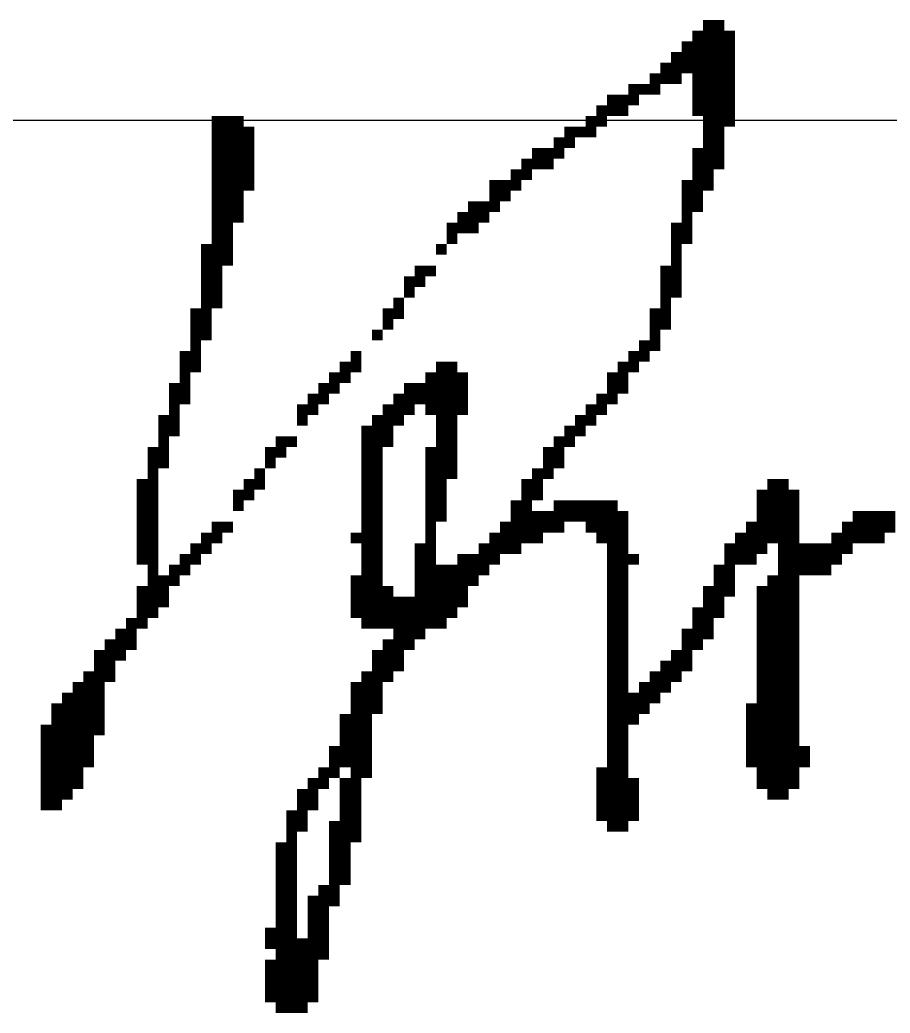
# Model space of a CAD drawing. Header units: millimetres. Extents: x 3247 to 3667, y 1230 to 1527.
# Drawn here: x 3608.59 to 3617.56, y 1259.94 to 1270.17 of the extents above; entities that cross this region are included whole.
import ezdxf

# ---------------------------------------------------------------- set-up
doc = ezdxf.new("R2010")
doc.units = ezdxf.units.MM
doc.layers.add('AM_BOR', color=7, linetype='Continuous', lineweight=50)
doc.layers.add('signature_layer', color=7, linetype='Continuous')
doc.styles.add('ACISOTS', font='isocp.shx', dxfattribs={"bigfont": 'gbcbig.shx'})

# ---------------------------------------------------------------- blocks, each defined once
blk = doc.blocks.new('ISO_TITLEA')
at = {"layer": 'AM_BOR', "color": 1, "lineweight": 25}
blk.add_line((-82.5, 29.013), (0, 29.013), dxfattribs=at)
at = {"layer": 'AM_BOR', "color": 2, "lineweight": 35, "style": 'ACISOTS'}
for tag, p, height in [('GEN-TITLE-SHEET{11.8}', (-79.666, 43.105), 3), ('GEN-TITLE-SCA{12.7}', (-38.055, 43.132), 3), ('GEN-TITLE-DWG{13.6}', (-161.687, 43.036), 3), ('GEN-TITLE-FSCM{8.6}', (-113.318, 43.036), 3), ('GEN-TITLE-SIZ{22.6}', (-152.297, 38.23), 3), ('GEN-TITLE-DACT{21}', (-78.215, 33.136), 3.5), ('GEN-TITLE-DAT{7.1}', (-152.297, 32.23), 3), ('GEN-TITLE-NAME{14.9}', (-129.044, 32.23), 3), ('GEN-TITLE-CHKD{7.1}', (-152.297, 26.143), 3), ('GEN-TITLE-CHKM{14.9}', (-129.044, 26.143), 3), ('GEN-TITLE-DES1{12.3}', (-78.24, 20.936), 6), ('GEN-TITLE-APPD{7.1}', (-152.297, 20.171), 3), ('GEN-TITLE-APPM{14.9}', (-129.044, 20.171), 3), ('GEN-TITLE-DES2{24.5}', (-78.215, 15.443), 3), ('GEN-TITLE-ISSD{7.1}', (-152.297, 14.084), 3), ('GEN-TITLE-ISSM{14.9}', (-129.044, 14.084), 3), ('GEN-TITLE-REV{22.6}', (-152.297, 8.084), 3), ('GEN-TITLE-CTRN{19.4}', (-152.297, 2.084), 3.5)]:
    blk.add_attdef(tag, p, '', height=height, dxfattribs=at)
at = {"layer": 'AM_BOR', "style": 'ACISOTS'}
blk.add_attdef('GEN-TITLE-NR{12.3}', (-78.077, 1.634), '', height=6, dxfattribs=at)
blk = doc.blocks.new('sigblkundefined_c4ab-b790-62d4-e6de-ff4b.png', base_point=(72.5, 92.5))
at = {"layer": 'signature_layer'}
for points in [[(74, 147), (75, 147), (74, 148), (75, 148)], [(75, 147), (76, 147), (75, 148), (76, 148)], [(73, 146), (74, 146), (73, 147), (74, 147)], [(74, 146), (75, 146), (74, 147), (75, 147)], [(75, 146), (76, 146), (75, 147), (76, 147)], [(76, 146), (77, 146), (76, 147), (77, 147)], [(72, 145), (73, 145), (72, 146), (73, 146)], [(73, 145), (74, 145), (73, 146), (74, 146)], [(74, 145), (75, 145), (74, 146), (75, 146)], [(75, 145), (76, 145), (75, 146), (76, 146)], [(76, 145), (77, 145), (76, 146), (77, 146)], [(71, 144), (72, 144), (71, 145), (72, 145)], [(72, 144), (73, 144), (72, 145), (73, 145)], [(73, 144), (74, 144), (73, 145), (74, 145)], [(74, 144), (75, 144), (74, 145), (75, 145)], [(75, 144), (76, 144), (75, 145), (76, 145)], [(76, 144), (77, 144), (76, 145), (77, 145)], [(70, 143), (71, 143), (70, 144), (71, 144)], [(71, 143), (72, 143), (71, 144), (72, 144)], [(72, 143), (73, 143), (72, 144), (73, 144)], [(73, 143), (74, 143), (73, 144), (74, 144)], [(74, 143), (75, 143), (74, 144), (75, 144)], [(75, 143), (76, 143), (75, 144), (76, 144)], [(76, 143), (77, 143), (76, 144), (77, 144)], [(69, 142), (70, 142), (69, 143), (70, 143)], [(70, 142), (71, 142), (70, 143), (71, 143)], [(71, 142), (72, 142), (71, 143), (72, 143)], [(73, 142), (74, 142), (73, 143), (74, 143)], [(74, 142), (75, 142), (74, 143), (75, 143)], [(75, 142), (76, 142), (75, 143), (76, 143)], [(76, 142), (77, 142), (76, 143), (77, 143)], [(67, 141), (68, 141), (67, 142), (68, 142)], [(68, 141), (69, 141), (68, 142), (69, 142)], [(69, 141), (70, 141), (69, 142), (70, 142)], [(73, 141), (74, 141), (73, 142), (74, 142)], [(74, 141), (75, 141), (74, 142), (75, 142)], [(75, 141), (76, 141), (75, 142), (76, 142)], [(76, 141), (77, 141), (76, 142), (77, 142)], [(65, 140), (66, 140), (65, 141), (66, 141)], [(66, 140), (67, 140), (66, 141), (67, 141)], [(67, 140), (68, 140), (67, 141), (68, 141)], [(73, 140), (74, 140), (73, 141), (74, 141)], [(74, 140), (75, 140), (74, 141), (75, 141)], [(75, 140), (76, 140), (75, 141), (76, 141)], [(76, 140), (77, 140), (76, 141), (77, 141)], [(64, 139), (65, 139), (64, 140), (65, 140)], [(65, 139), (66, 139), (65, 140), (66, 140)], [(66, 139), (67, 139), (66, 140), (67, 140)], [(73, 139), (74, 139), (73, 140), (74, 140)], [(74, 139), (75, 139), (74, 140), (75, 140)], [(75, 139), (76, 139), (75, 140), (76, 140)], [(76, 139), (77, 139), (76, 140), (77, 140)], [(28, 138), (29, 138), (28, 139), (29, 139)], [(29, 138), (30, 138), (29, 139), (30, 139)], [(30, 138), (31, 138), (30, 139), (31, 139)], [(63, 138), (64, 138), (63, 139), (64, 139)], [(64, 138), (65, 138), (64, 139), (65, 139)], [(74, 138), (75, 138), (74, 139), (75, 139)], [(75, 138), (76, 138), (75, 139), (76, 139)], [(76, 138), (77, 138), (76, 139), (77, 139)], [(28, 137), (29, 137), (28, 138), (29, 138)], [(29, 137), (30, 137), (29, 138), (30, 138)], [(30, 137), (31, 137), (30, 138), (31, 138)], [(31, 137), (32, 137), (31, 138), (32, 138)], [(61, 137), (62, 137), (61, 138), (62, 138)], [(62, 137), (63, 137), (62, 138), (63, 138)], [(63, 137), (64, 137), (63, 138), (64, 138)], [(74, 137), (75, 137), (74, 138), (75, 138)], [(75, 137), (76, 137), (75, 138), (76, 138)], [(28, 136), (29, 136), (28, 137), (29, 137)], [(29, 136), (30, 136), (29, 137), (30, 137)], [(30, 136), (31, 136), (30, 137), (31, 137)], [(31, 136), (32, 136), (31, 137), (32, 137)], [(60, 136), (61, 136), (60, 137), (61, 137)], [(61, 136), (62, 136), (61, 137), (62, 137)], [(74, 136), (75, 136), (74, 137), (75, 137)], [(75, 136), (76, 136), (75, 137), (76, 137)], [(28, 135), (29, 135), (28, 136), (29, 136)], [(29, 135), (30, 135), (29, 136), (30, 136)], [(30, 135), (31, 135), (30, 136), (31, 136)], [(31, 135), (32, 135), (31, 136), (32, 136)], [(58, 135), (59, 135), (58, 136), (59, 136)], [(59, 135), (60, 135), (59, 136), (60, 136)], [(60, 135), (61, 135), (60, 136), (61, 136)], [(73, 135), (74, 135), (73, 136), (74, 136)], [(74, 135), (75, 135), (74, 136), (75, 136)], [(75, 135), (76, 135), (75, 136), (76, 136)], [(28, 134), (29, 134), (28, 135), (29, 135)], [(29, 134), (30, 134), (29, 135), (30, 135)], [(30, 134), (31, 134), (30, 135), (31, 135)], [(31, 134), (32, 134), (31, 135), (32, 135)], [(57, 134), (58, 134), (57, 135), (58, 135)], [(58, 134), (59, 134), (58, 135), (59, 135)], [(59, 134), (60, 134), (59, 135), (60, 135)], [(73, 134), (74, 134), (73, 135), (74, 135)], [(74, 134), (75, 134), (74, 135), (75, 135)], [(75, 134), (76, 134), (75, 135), (76, 135)], [(28, 133), (29, 133), (28, 134), (29, 134)], [(29, 133), (30, 133), (29, 134), (30, 134)], [(30, 133), (31, 133), (30, 134), (31, 134)], [(31, 133), (32, 133), (31, 134), (32, 134)], [(56, 133), (57, 133), (56, 134), (57, 134)], [(57, 133), (58, 133), (57, 134), (58, 134)], [(73, 133), (74, 133), (73, 134), (74, 134)], [(74, 133), (75, 133), (74, 134), (75, 134)], [(28, 132), (29, 132), (28, 133), (29, 133)], [(29, 132), (30, 132), (29, 133), (30, 133)], [(30, 132), (31, 132), (30, 133), (31, 133)], [(31, 132), (32, 132), (31, 133), (32, 133)], [(54, 132), (55, 132), (54, 133), (55, 133)], [(55, 132), (56, 132), (55, 133), (56, 133)], [(56, 132), (57, 132), (56, 133), (57, 133)], [(72, 132), (73, 132), (72, 133), (73, 133)], [(73, 132), (74, 132), (73, 133), (74, 133)], [(74, 132), (75, 132), (74, 133), (75, 133)], [(28, 131), (29, 131), (28, 132), (29, 132)], [(29, 131), (30, 131), (29, 132), (30, 132)], [(30, 131), (31, 131), (30, 132), (31, 132)], [(54, 131), (55, 131), (54, 132), (55, 132)], [(55, 131), (56, 131), (55, 132), (56, 132)], [(72, 131), (73, 131), (72, 132), (73, 132)], [(73, 131), (74, 131), (73, 132), (74, 132)], [(28, 130), (29, 130), (28, 131), (29, 131)], [(29, 130), (30, 130), (29, 131), (30, 131)], [(30, 130), (31, 130), (30, 131), (31, 131)], [(52, 130), (53, 130), (52, 131), (53, 131)], [(53, 130), (54, 130), (53, 131), (54, 131)], [(54, 130), (55, 130), (54, 131), (55, 131)], [(72, 130), (73, 130), (72, 131), (73, 131)], [(73, 130), (74, 130), (73, 131), (74, 131)], [(28, 129), (29, 129), (28, 130), (29, 130)], [(29, 129), (30, 129), (29, 130), (30, 130)], [(30, 129), (31, 129), (30, 130), (31, 130)], [(51, 129), (52, 129), (51, 130), (52, 130)], [(52, 129), (53, 129), (52, 130), (53, 130)], [(53, 129), (54, 129), (53, 130), (54, 130)], [(72, 129), (73, 129), (72, 130), (73, 130)], [(28, 128), (29, 128), (28, 129), (29, 129)], [(29, 128), (30, 128), (29, 129), (30, 129)], [(50, 128), (51, 128), (50, 129), (51, 129)], [(51, 128), (52, 128), (51, 129), (52, 129)], [(52, 128), (53, 128), (52, 129), (53, 129)], [(71, 128), (72, 128), (71, 129), (72, 129)], [(72, 128), (73, 128), (72, 129), (73, 129)], [(28, 127), (29, 127), (28, 128), (29, 128)], [(29, 127), (30, 127), (29, 128), (30, 128)], [(50, 127), (51, 127), (50, 128), (51, 128)], [(71, 127), (72, 127), (71, 128), (72, 128)], [(72, 127), (73, 127), (72, 128), (73, 128)], [(27, 126), (28, 126), (27, 127), (28, 127)], [(28, 126), (29, 126), (28, 127), (29, 127)], [(29, 126), (30, 126), (29, 127), (30, 127)], [(49, 126), (50, 126), (49, 127), (50, 127)], [(71, 126), (72, 126), (71, 127), (72, 127)], [(27, 125), (28, 125), (27, 126), (28, 126)], [(28, 125), (29, 125), (28, 126), (29, 126)], [(29, 125), (30, 125), (29, 126), (30, 126)], [(71, 125), (72, 125), (71, 126), (72, 126)], [(27, 124), (28, 124), (27, 125), (28, 125)], [(28, 124), (29, 124), (28, 125), (29, 125)], [(47, 124), (48, 124), (47, 125), (48, 125)], [(48, 124), (49, 124), (48, 125), (49, 125)], [(70, 124), (71, 124), (70, 125), (71, 125)], [(71, 124), (72, 124), (71, 125), (72, 125)], [(27, 123), (28, 123), (27, 124), (28, 124)], [(28, 123), (29, 123), (28, 124), (29, 124)], [(46, 123), (47, 123), (46, 124), (47, 124)], [(47, 123), (48, 123), (47, 124), (48, 124)], [(70, 123), (71, 123), (70, 124), (71, 124)], [(71, 123), (72, 123), (71, 124), (72, 124)], [(27, 122), (28, 122), (27, 123), (28, 123)], [(28, 122), (29, 122), (28, 123), (29, 123)], [(46, 122), (47, 122), (46, 123), (47, 123)], [(70, 122), (71, 122), (70, 123), (71, 123)], [(71, 122), (72, 122), (71, 123), (72, 123)], [(27, 121), (28, 121), (27, 122), (28, 122)], [(28, 121), (29, 121), (28, 122), (29, 122)], [(45, 121), (46, 121), (45, 122), (46, 122)], [(70, 121), (71, 121), (70, 122), (71, 122)], [(26, 120), (27, 120), (26, 121), (27, 121)], [(27, 120), (28, 120), (27, 121), (28, 121)], [(44, 120), (45, 120), (44, 121), (45, 121)], [(45, 120), (46, 120), (45, 121), (46, 121)], [(69, 120), (70, 120), (69, 121), (70, 121)], [(70, 120), (71, 120), (70, 121), (71, 121)], [(26, 119), (27, 119), (26, 120), (27, 120)], [(27, 119), (28, 119), (27, 120), (28, 120)], [(44, 119), (45, 119), (44, 120), (45, 120)], [(69, 119), (70, 119), (69, 120), (70, 120)], [(70, 119), (71, 119), (70, 120), (71, 120)], [(26, 118), (27, 118), (26, 119), (27, 119)], [(27, 118), (28, 118), (27, 119), (28, 119)], [(43, 118), (44, 118), (43, 119), (44, 119)], [(69, 118), (70, 118), (69, 119), (70, 119)], [(26, 117), (27, 117), (26, 118), (27, 118)], [(68, 117), (69, 117), (68, 118), (69, 118)], [(69, 117), (70, 117), (69, 118), (70, 118)], [(25, 116), (26, 116), (25, 117), (26, 117)], [(26, 116), (27, 116), (26, 117), (27, 117)], [(41, 116), (42, 116), (41, 117), (42, 117)], [(67, 116), (68, 116), (67, 117), (68, 117)], [(68, 116), (69, 116), (68, 117), (69, 117)], [(25, 115), (26, 115), (25, 116), (26, 116)], [(26, 115), (27, 115), (26, 116), (27, 116)], [(40, 115), (41, 115), (40, 116), (41, 116)], [(41, 115), (42, 115), (41, 116), (42, 116)], [(49, 115), (50, 115), (49, 116), (50, 116)], [(50, 115), (51, 115), (50, 116), (51, 116)], [(66, 115), (67, 115), (66, 116), (67, 116)], [(67, 115), (68, 115), (67, 116), (68, 116)], [(25, 114), (26, 114), (25, 115), (26, 115)], [(39, 114), (40, 114), (39, 115), (40, 115)], [(40, 114), (41, 114), (40, 115), (41, 115)], [(48, 114), (49, 114), (48, 115), (49, 115)], [(49, 114), (50, 114), (49, 115), (50, 115)], [(50, 114), (51, 114), (50, 115), (51, 115)], [(51, 114), (52, 114), (51, 115), (52, 115)], [(65, 114), (66, 114), (65, 115), (66, 115)], [(66, 114), (67, 114), (66, 115), (67, 115)], [(24, 113), (25, 113), (24, 114), (25, 114)], [(25, 113), (26, 113), (25, 114), (26, 114)], [(38, 113), (39, 113), (38, 114), (39, 114)], [(39, 113), (40, 113), (39, 114), (40, 114)], [(46, 113), (47, 113), (46, 114), (47, 114)], [(47, 113), (48, 113), (47, 114), (48, 114)], [(48, 113), (49, 113), (48, 114), (49, 114)], [(49, 113), (50, 113), (49, 114), (50, 114)], [(50, 113), (51, 113), (50, 114), (51, 114)], [(51, 113), (52, 113), (51, 114), (52, 114)], [(65, 113), (66, 113), (65, 114), (66, 114)], [(66, 113), (67, 113), (66, 114), (67, 114)], [(24, 112), (25, 112), (24, 113), (25, 113)], [(25, 112), (26, 112), (25, 113), (26, 113)], [(37, 112), (38, 112), (37, 113), (38, 113)], [(38, 112), (39, 112), (38, 113), (39, 113)], [(45, 112), (46, 112), (45, 113), (46, 113)], [(46, 112), (47, 112), (46, 113), (47, 113)], [(47, 112), (48, 112), (47, 113), (48, 113)], [(48, 112), (49, 112), (48, 113), (49, 113)], [(49, 112), (50, 112), (49, 113), (50, 113)], [(50, 112), (51, 112), (50, 113), (51, 113)], [(51, 112), (52, 112), (51, 113), (52, 113)], [(64, 112), (65, 112), (64, 113), (65, 113)], [(65, 112), (66, 112), (65, 113), (66, 113)], [(24, 111), (25, 111), (24, 112), (25, 112)], [(36, 111), (37, 111), (36, 112), (37, 112)], [(37, 111), (38, 111), (37, 112), (38, 112)], [(44, 111), (45, 111), (44, 112), (45, 112)], [(45, 111), (46, 111), (45, 112), (46, 112)], [(46, 111), (47, 111), (46, 112), (47, 112)], [(48, 111), (49, 111), (48, 112), (49, 112)], [(49, 111), (50, 111), (49, 112), (50, 112)], [(50, 111), (51, 111), (50, 112), (51, 112)], [(51, 111), (52, 111), (51, 112), (52, 112)], [(63, 111), (64, 111), (63, 112), (64, 112)], [(64, 111), (65, 111), (64, 112), (65, 112)], [(23, 110), (24, 110), (23, 111), (24, 111)], [(24, 110), (25, 110), (24, 111), (25, 111)], [(36, 110), (37, 110), (36, 111), (37, 111)], [(43, 110), (44, 110), (43, 111), (44, 111)], [(44, 110), (45, 110), (44, 111), (45, 111)], [(45, 110), (46, 110), (45, 111), (46, 111)], [(49, 110), (50, 110), (49, 111), (50, 111)], [(50, 110), (51, 110), (50, 111), (51, 111)], [(62, 110), (63, 110), (62, 111), (63, 111)], [(63, 110), (64, 110), (63, 111), (64, 111)], [(23, 109), (24, 109), (23, 110), (24, 110)], [(24, 109), (25, 109), (24, 110), (25, 110)], [(42, 109), (43, 109), (42, 110), (43, 110)], [(43, 109), (44, 109), (43, 110), (44, 110)], [(44, 109), (45, 109), (44, 110), (45, 110)], [(49, 109), (50, 109), (49, 110), (50, 110)], [(50, 109), (51, 109), (50, 110), (51, 110)], [(61, 109), (62, 109), (61, 110), (62, 110)], [(62, 109), (63, 109), (62, 110), (63, 110)], [(23, 108), (24, 108), (23, 109), (24, 109)], [(34, 108), (35, 108), (34, 109), (35, 109)], [(35, 108), (36, 108), (35, 109), (36, 109)], [(42, 108), (43, 108), (42, 109), (43, 109)], [(43, 108), (44, 108), (43, 109), (44, 109)], [(44, 108), (45, 108), (44, 109), (45, 109)], [(49, 108), (50, 108), (49, 109), (50, 109)], [(50, 108), (51, 108), (50, 109), (51, 109)], [(60, 108), (61, 108), (60, 109), (61, 109)], [(61, 108), (62, 108), (61, 109), (62, 109)], [(22, 107), (23, 107), (22, 108), (23, 108)], [(23, 107), (24, 107), (23, 108), (24, 108)], [(33, 107), (34, 107), (33, 108), (34, 108)], [(34, 107), (35, 107), (34, 108), (35, 108)], [(42, 107), (43, 107), (42, 108), (43, 108)], [(43, 107), (44, 107), (43, 108), (44, 108)], [(48, 107), (49, 107), (48, 108), (49, 108)], [(49, 107), (50, 107), (49, 108), (50, 108)], [(50, 107), (51, 107), (50, 108), (51, 108)], [(59, 107), (60, 107), (59, 108), (60, 108)], [(60, 107), (61, 107), (60, 108), (61, 108)], [(22, 106), (23, 106), (22, 107), (23, 107)], [(23, 106), (24, 106), (23, 107), (24, 107)], [(33, 106), (34, 106), (33, 107), (34, 107)], [(42, 106), (43, 106), (42, 107), (43, 107)], [(43, 106), (44, 106), (43, 107), (44, 107)], [(48, 106), (49, 106), (48, 107), (49, 107)], [(49, 106), (50, 106), (49, 107), (50, 107)], [(50, 106), (51, 106), (50, 107), (51, 107)], [(59, 106), (60, 106), (59, 107), (60, 107)], [(60, 106), (61, 106), (60, 107), (61, 107)], [(22, 105), (23, 105), (22, 106), (23, 106)], [(32, 105), (33, 105), (32, 106), (33, 106)], [(42, 105), (43, 105), (42, 106), (43, 106)], [(43, 105), (44, 105), (43, 106), (44, 106)], [(48, 105), (49, 105), (48, 106), (49, 106)], [(49, 105), (50, 105), (49, 106), (50, 106)], [(50, 105), (51, 105), (50, 106), (51, 106)], [(58, 105), (59, 105), (58, 106), (59, 106)], [(59, 105), (60, 105), (59, 106), (60, 106)], [(21, 104), (22, 104), (21, 105), (22, 105)], [(22, 104), (23, 104), (22, 105), (23, 105)], [(31, 104), (32, 104), (31, 105), (32, 105)], [(32, 104), (33, 104), (32, 105), (33, 105)], [(42, 104), (43, 104), (42, 105), (43, 105)], [(43, 104), (44, 104), (43, 105), (44, 105)], [(48, 104), (49, 104), (48, 105), (49, 105)], [(49, 104), (50, 104), (49, 105), (50, 105)], [(57, 104), (58, 104), (57, 105), (58, 105)], [(58, 104), (59, 104), (58, 105), (59, 105)], [(80, 104), (81, 104), (80, 105), (81, 105)], [(81, 104), (82, 104), (81, 105), (82, 105)], [(21, 103), (22, 103), (21, 104), (22, 104)], [(22, 103), (23, 103), (22, 104), (23, 104)], [(30, 103), (31, 103), (30, 104), (31, 104)], [(31, 103), (32, 103), (31, 104), (32, 104)], [(42, 103), (43, 103), (42, 104), (43, 104)], [(43, 103), (44, 103), (43, 104), (44, 104)], [(48, 103), (49, 103), (48, 104), (49, 104)], [(49, 103), (50, 103), (49, 104), (50, 104)], [(57, 103), (58, 103), (57, 104), (58, 104)], [(58, 103), (59, 103), (58, 104), (59, 104)], [(79, 103), (80, 103), (79, 104), (80, 104)], [(80, 103), (81, 103), (80, 104), (81, 104)], [(81, 103), (82, 103), (81, 104), (82, 104)], [(82, 103), (83, 103), (82, 104), (83, 104)], [(21, 102), (22, 102), (21, 103), (22, 103)], [(22, 102), (23, 102), (22, 103), (23, 103)], [(30, 102), (31, 102), (30, 103), (31, 103)], [(42, 102), (43, 102), (42, 103), (43, 103)], [(43, 102), (44, 102), (43, 103), (44, 103)], [(48, 102), (49, 102), (48, 103), (49, 103)], [(49, 102), (50, 102), (49, 103), (50, 103)], [(56, 102), (57, 102), (56, 103), (57, 103)], [(57, 102), (58, 102), (57, 103), (58, 103)], [(60, 102), (61, 102), (60, 103), (61, 103)], [(61, 102), (62, 102), (61, 103), (62, 103)], [(62, 102), (63, 102), (62, 103), (63, 103)], [(63, 102), (64, 102), (63, 103), (64, 103)], [(64, 102), (65, 102), (64, 103), (65, 103)], [(65, 102), (66, 102), (65, 103), (66, 103)], [(79, 102), (80, 102), (79, 103), (80, 103)], [(80, 102), (81, 102), (80, 103), (81, 103)], [(81, 102), (82, 102), (81, 103), (82, 103)], [(82, 102), (83, 102), (82, 103), (83, 103)], [(21, 101), (22, 101), (21, 102), (22, 102)], [(22, 101), (23, 101), (22, 102), (23, 102)], [(42, 101), (43, 101), (42, 102), (43, 102)], [(43, 101), (44, 101), (43, 102), (44, 102)], [(48, 101), (49, 101), (48, 102), (49, 102)], [(49, 101), (50, 101), (49, 102), (50, 102)], [(56, 101), (57, 101), (56, 102), (57, 102)], [(57, 101), (58, 101), (57, 102), (58, 102)], [(58, 101), (59, 101), (58, 102), (59, 102)], [(59, 101), (60, 101), (59, 102), (60, 102)], [(60, 101), (61, 101), (60, 102), (61, 102)], [(61, 101), (62, 101), (61, 102), (62, 102)], [(62, 101), (63, 101), (62, 102), (63, 102)], [(63, 101), (64, 101), (63, 102), (64, 102)], [(64, 101), (65, 101), (64, 102), (65, 102)], [(65, 101), (66, 101), (65, 102), (66, 102)], [(66, 101), (67, 101), (66, 102), (67, 102)], [(79, 101), (80, 101), (79, 102), (80, 102)], [(80, 101), (81, 101), (80, 102), (81, 102)], [(81, 101), (82, 101), (81, 102), (82, 102)], [(82, 101), (83, 101), (82, 102), (83, 102)], [(88, 101), (89, 101), (88, 102), (89, 102)], [(89, 101), (90, 101), (89, 102), (90, 102)], [(90, 101), (91, 101), (90, 102), (91, 102)], [(91, 101), (92, 101), (91, 102), (92, 102)], [(21, 100), (22, 100), (21, 101), (22, 101)], [(22, 100), (23, 100), (22, 101), (23, 101)], [(28, 100), (29, 100), (28, 101), (29, 101)], [(29, 100), (30, 100), (29, 101), (30, 101)], [(42, 100), (43, 100), (42, 101), (43, 101)], [(43, 100), (44, 100), (43, 101), (44, 101)], [(48, 100), (49, 100), (48, 101), (49, 101)], [(55, 100), (56, 100), (55, 101), (56, 101)], [(56, 100), (57, 100), (56, 101), (57, 101)], [(57, 100), (58, 100), (57, 101), (58, 101)], [(58, 100), (59, 100), (58, 101), (59, 101)], [(59, 100), (60, 100), (59, 101), (60, 101)], [(60, 100), (61, 100), (60, 101), (61, 101)], [(63, 100), (64, 100), (63, 101), (64, 101)], [(64, 100), (65, 100), (64, 101), (65, 101)], [(65, 100), (66, 100), (65, 101), (66, 101)], [(66, 100), (67, 100), (66, 101), (67, 101)], [(78, 100), (79, 100), (78, 101), (79, 101)], [(79, 100), (80, 100), (79, 101), (80, 101)], [(80, 100), (81, 100), (80, 101), (81, 101)], [(81, 100), (82, 100), (81, 101), (82, 101)], [(82, 100), (83, 100), (82, 101), (83, 101)], [(87, 100), (88, 100), (87, 101), (88, 101)], [(88, 100), (89, 100), (88, 101), (89, 101)], [(89, 100), (90, 100), (89, 101), (90, 101)], [(90, 100), (91, 100), (90, 101), (91, 101)], [(91, 100), (92, 100), (91, 101), (92, 101)], [(21, 99), (22, 99), (21, 100), (22, 100)], [(22, 99), (23, 99), (22, 100), (23, 100)], [(27, 99), (28, 99), (27, 100), (28, 100)], [(28, 99), (29, 99), (28, 100), (29, 100)], [(41, 99), (42, 99), (41, 100), (42, 100)], [(42, 99), (43, 99), (42, 100), (43, 100)], [(43, 99), (44, 99), (43, 100), (44, 100)], [(48, 99), (49, 99), (48, 100), (49, 100)], [(54, 99), (55, 99), (54, 100), (55, 100)], [(55, 99), (56, 99), (55, 100), (56, 100)], [(56, 99), (57, 99), (56, 100), (57, 100)], [(57, 99), (58, 99), (57, 100), (58, 100)], [(58, 99), (59, 99), (58, 100), (59, 100)], [(64, 99), (65, 99), (64, 100), (65, 100)], [(65, 99), (66, 99), (65, 100), (66, 100)], [(66, 99), (67, 99), (66, 100), (67, 100)], [(77, 99), (78, 99), (77, 100), (78, 100)], [(78, 99), (79, 99), (78, 100), (79, 100)], [(79, 99), (80, 99), (79, 100), (80, 100)], [(80, 99), (81, 99), (80, 100), (81, 100)], [(81, 99), (82, 99), (81, 100), (82, 100)], [(82, 99), (83, 99), (82, 100), (83, 100)], [(86, 99), (87, 99), (86, 100), (87, 100)], [(87, 99), (88, 99), (87, 100), (88, 100)], [(88, 99), (89, 99), (88, 100), (89, 100)], [(89, 99), (90, 99), (89, 100), (90, 100)], [(90, 99), (91, 99), (90, 100), (91, 100)], [(21, 98), (22, 98), (21, 99), (22, 99)], [(22, 98), (23, 98), (22, 99), (23, 99)], [(26, 98), (27, 98), (26, 99), (27, 99)], [(27, 98), (28, 98), (27, 99), (28, 99)], [(42, 98), (43, 98), (42, 99), (43, 99)], [(43, 98), (44, 98), (43, 99), (44, 99)], [(47, 98), (48, 98), (47, 99), (48, 99)], [(48, 98), (49, 98), (48, 99), (49, 99)], [(53, 98), (54, 98), (53, 99), (54, 99)], [(54, 98), (55, 98), (54, 99), (55, 99)], [(55, 98), (56, 98), (55, 99), (56, 99)], [(56, 98), (57, 98), (56, 99), (57, 99)], [(65, 98), (66, 98), (65, 99), (66, 99)], [(66, 98), (67, 98), (66, 99), (67, 99)], [(76, 98), (77, 98), (76, 99), (77, 99)], [(77, 98), (78, 98), (77, 99), (78, 99)], [(78, 98), (79, 98), (78, 99), (79, 99)], [(79, 98), (80, 98), (79, 99), (80, 99)], [(81, 98), (82, 98), (81, 99), (82, 99)], [(82, 98), (83, 98), (82, 99), (83, 99)], [(83, 98), (84, 98), (83, 99), (84, 99)], [(84, 98), (85, 98), (84, 99), (85, 99)], [(85, 98), (86, 98), (85, 99), (86, 99)], [(86, 98), (87, 98), (86, 99), (87, 99)], [(87, 98), (88, 98), (87, 99), (88, 99)], [(21, 97), (22, 97), (21, 98), (22, 98)], [(22, 97), (23, 97), (22, 98), (23, 98)], [(25, 97), (26, 97), (25, 98), (26, 98)], [(26, 97), (27, 97), (26, 98), (27, 98)], [(42, 97), (43, 97), (42, 98), (43, 98)], [(43, 97), (44, 97), (43, 98), (44, 98)], [(47, 97), (48, 97), (47, 98), (48, 98)], [(48, 97), (49, 97), (48, 98), (49, 98)], [(51, 97), (52, 97), (51, 98), (52, 98)], [(52, 97), (53, 97), (52, 98), (53, 98)], [(53, 97), (54, 97), (53, 98), (54, 98)], [(54, 97), (55, 97), (54, 98), (55, 98)], [(65, 97), (66, 97), (65, 98), (66, 98)], [(66, 97), (67, 97), (66, 98), (67, 98)], [(67, 97), (68, 97), (67, 98), (68, 98)], [(76, 97), (77, 97), (76, 98), (77, 98)], [(77, 97), (78, 97), (77, 98), (78, 98)], [(78, 97), (79, 97), (78, 98), (79, 98)], [(81, 97), (82, 97), (81, 98), (82, 98)], [(82, 97), (83, 97), (82, 98), (83, 98)], [(83, 97), (84, 97), (83, 98), (84, 98)], [(84, 97), (85, 97), (84, 98), (85, 98)], [(85, 97), (86, 97), (85, 98), (86, 98)], [(86, 97), (87, 97), (86, 98), (87, 98)], [(22, 96), (23, 96), (22, 97), (23, 97)], [(24, 96), (25, 96), (24, 97), (25, 97)], [(25, 96), (26, 96), (25, 97), (26, 97)], [(42, 96), (43, 96), (42, 97), (43, 97)], [(43, 96), (44, 96), (43, 97), (44, 97)], [(47, 96), (48, 96), (47, 97), (48, 97)], [(48, 96), (49, 96), (48, 97), (49, 97)], [(49, 96), (50, 96), (49, 97), (50, 97)], [(50, 96), (51, 96), (50, 97), (51, 97)], [(51, 96), (52, 96), (51, 97), (52, 97)], [(52, 96), (53, 96), (52, 97), (53, 97)], [(53, 96), (54, 96), (53, 97), (54, 97)], [(65, 96), (66, 96), (65, 97), (66, 97)], [(66, 96), (67, 96), (66, 97), (67, 97)], [(75, 96), (76, 96), (75, 97), (76, 97)], [(76, 96), (77, 96), (76, 97), (77, 97)], [(81, 96), (82, 96), (81, 97), (82, 97)], [(82, 96), (83, 96), (82, 97), (83, 97)], [(83, 96), (84, 96), (83, 97), (84, 97)], [(84, 96), (85, 96), (84, 97), (85, 97)], [(85, 96), (86, 96), (85, 97), (86, 97)], [(22, 95), (23, 95), (22, 96), (23, 96)], [(23, 95), (24, 95), (23, 96), (24, 96)], [(24, 95), (25, 95), (24, 96), (25, 96)], [(41, 95), (42, 95), (41, 96), (42, 96)], [(42, 95), (43, 95), (42, 96), (43, 96)], [(43, 95), (44, 95), (43, 96), (44, 96)], [(47, 95), (48, 95), (47, 96), (48, 96)], [(48, 95), (49, 95), (48, 96), (49, 96)], [(49, 95), (50, 95), (49, 96), (50, 96)], [(50, 95), (51, 95), (50, 96), (51, 96)], [(51, 95), (52, 95), (51, 96), (52, 96)], [(52, 95), (53, 95), (52, 96), (53, 96)], [(65, 95), (66, 95), (65, 96), (66, 96)], [(66, 95), (67, 95), (66, 96), (67, 96)], [(75, 95), (76, 95), (75, 96), (76, 96)], [(76, 95), (77, 95), (76, 96), (77, 96)], [(80, 95), (81, 95), (80, 96), (81, 96)], [(81, 95), (82, 95), (81, 96), (82, 96)], [(82, 95), (83, 95), (82, 96), (83, 96)], [(21, 94), (22, 94), (21, 95), (22, 95)], [(22, 94), (23, 94), (22, 95), (23, 95)], [(23, 94), (24, 94), (23, 95), (24, 95)], [(41, 94), (42, 94), (41, 95), (42, 95)], [(42, 94), (43, 94), (42, 95), (43, 95)], [(43, 94), (44, 94), (43, 95), (44, 95)], [(44, 94), (45, 94), (44, 95), (45, 95)], [(47, 94), (48, 94), (47, 95), (48, 95)], [(48, 94), (49, 94), (48, 95), (49, 95)], [(49, 94), (50, 94), (49, 95), (50, 95)], [(50, 94), (51, 94), (50, 95), (51, 95)], [(51, 94), (52, 94), (51, 95), (52, 95)], [(65, 94), (66, 94), (65, 95), (66, 95)], [(66, 94), (67, 94), (66, 95), (67, 95)], [(74, 94), (75, 94), (74, 95), (75, 95)], [(75, 94), (76, 94), (75, 95), (76, 95)], [(76, 94), (77, 94), (76, 95), (77, 95)], [(79, 94), (80, 94), (79, 95), (80, 95)], [(80, 94), (81, 94), (80, 95), (81, 95)], [(81, 94), (82, 94), (81, 95), (82, 95)], [(82, 94), (83, 94), (82, 95), (83, 95)], [(21, 93), (22, 93), (21, 94), (22, 94)], [(22, 93), (23, 93), (22, 94), (23, 94)], [(23, 93), (24, 93), (23, 94), (24, 94)], [(41, 93), (42, 93), (41, 94), (42, 94)], [(42, 93), (43, 93), (42, 94), (43, 94)], [(43, 93), (44, 93), (43, 94), (44, 94)], [(44, 93), (45, 93), (44, 94), (45, 94)], [(45, 93), (46, 93), (45, 94), (46, 94)], [(46, 93), (47, 93), (46, 94), (47, 94)], [(47, 93), (48, 93), (47, 94), (48, 94)], [(48, 93), (49, 93), (48, 94), (49, 94)], [(49, 93), (50, 93), (49, 94), (50, 94)], [(50, 93), (51, 93), (50, 94), (51, 94)], [(51, 93), (52, 93), (51, 94), (52, 94)], [(65, 93), (66, 93), (65, 94), (66, 94)], [(66, 93), (67, 93), (66, 94), (67, 94)], [(74, 93), (75, 93), (74, 94), (75, 94)], [(75, 93), (76, 93), (75, 94), (76, 94)], [(79, 93), (80, 93), (79, 94), (80, 94)], [(80, 93), (81, 93), (80, 94), (81, 94)], [(81, 93), (82, 93), (81, 94), (82, 94)], [(82, 93), (83, 93), (82, 94), (83, 94)], [(21, 92), (22, 92), (21, 93), (22, 93)], [(22, 92), (23, 92), (22, 93), (23, 93)], [(41, 92), (42, 92), (41, 93), (42, 93)], [(42, 92), (43, 92), (42, 93), (43, 93)], [(43, 92), (44, 92), (43, 93), (44, 93)], [(44, 92), (45, 92), (44, 93), (45, 93)], [(45, 92), (46, 92), (45, 93), (46, 93)], [(46, 92), (47, 92), (46, 93), (47, 93)], [(47, 92), (48, 92), (47, 93), (48, 93)], [(48, 92), (49, 92), (48, 93), (49, 93)], [(49, 92), (50, 92), (49, 93), (50, 93)], [(50, 92), (51, 92), (50, 93), (51, 93)], [(65, 92), (66, 92), (65, 93), (66, 93)], [(66, 92), (67, 92), (66, 93), (67, 93)], [(73, 92), (74, 92), (73, 93), (74, 93)], [(74, 92), (75, 92), (74, 93), (75, 93)], [(75, 92), (76, 92), (75, 93), (76, 93)], [(79, 92), (80, 92), (79, 93), (80, 93)], [(80, 92), (81, 92), (80, 93), (81, 93)], [(81, 92), (82, 92), (81, 93), (82, 93)], [(82, 92), (83, 92), (82, 93), (83, 93)], [(20, 91), (21, 91), (20, 92), (21, 92)], [(21, 91), (22, 91), (21, 92), (22, 92)], [(42, 91), (43, 91), (42, 92), (43, 92)], [(43, 91), (44, 91), (43, 92), (44, 92)], [(44, 91), (45, 91), (44, 92), (45, 92)], [(45, 91), (46, 91), (45, 92), (46, 92)], [(46, 91), (47, 91), (46, 92), (47, 92)], [(47, 91), (48, 91), (47, 92), (48, 92)], [(48, 91), (49, 91), (48, 92), (49, 92)], [(49, 91), (50, 91), (49, 92), (50, 92)], [(65, 91), (66, 91), (65, 92), (66, 92)], [(66, 91), (67, 91), (66, 92), (67, 92)], [(73, 91), (74, 91), (73, 92), (74, 92)], [(74, 91), (75, 91), (74, 92), (75, 92)], [(79, 91), (80, 91), (79, 92), (80, 92)], [(80, 91), (81, 91), (80, 92), (81, 92)], [(81, 91), (82, 91), (81, 92), (82, 92)], [(82, 91), (83, 91), (82, 92), (83, 92)], [(19, 90), (20, 90), (19, 91), (20, 91)], [(20, 90), (21, 90), (20, 91), (21, 91)], [(45, 90), (46, 90), (45, 91), (46, 91)], [(46, 90), (47, 90), (46, 91), (47, 91)], [(47, 90), (48, 90), (47, 91), (48, 91)], [(65, 90), (66, 90), (65, 91), (66, 91)], [(66, 90), (67, 90), (66, 91), (67, 91)], [(72, 90), (73, 90), (72, 91), (73, 91)], [(73, 90), (74, 90), (73, 91), (74, 91)], [(74, 90), (75, 90), (74, 91), (75, 91)], [(79, 90), (80, 90), (79, 91), (80, 91)], [(80, 90), (81, 90), (80, 91), (81, 91)], [(81, 90), (82, 90), (81, 91), (82, 91)], [(82, 90), (83, 90), (82, 91), (83, 91)], [(18, 89), (19, 89), (18, 90), (19, 90)], [(19, 89), (20, 89), (19, 90), (20, 90)], [(20, 89), (21, 89), (20, 90), (21, 90)], [(44, 89), (45, 89), (44, 90), (45, 90)], [(45, 89), (46, 89), (45, 90), (46, 90)], [(46, 89), (47, 89), (46, 90), (47, 90)], [(65, 89), (66, 89), (65, 90), (66, 90)], [(66, 89), (67, 89), (66, 90), (67, 90)], [(72, 89), (73, 89), (72, 90), (73, 90)], [(73, 89), (74, 89), (73, 90), (74, 90)], [(79, 89), (80, 89), (79, 90), (80, 90)], [(80, 89), (81, 89), (80, 90), (81, 90)], [(81, 89), (82, 89), (81, 90), (82, 90)], [(82, 89), (83, 89), (82, 90), (83, 90)], [(17, 88), (18, 88), (17, 89), (18, 89)], [(18, 88), (19, 88), (18, 89), (19, 89)], [(19, 88), (20, 88), (19, 89), (20, 89)], [(43, 88), (44, 88), (43, 89), (44, 89)], [(44, 88), (45, 88), (44, 89), (45, 89)], [(45, 88), (46, 88), (45, 89), (46, 89)], [(65, 88), (66, 88), (65, 89), (66, 89)], [(66, 88), (67, 88), (66, 89), (67, 89)], [(71, 88), (72, 88), (71, 89), (72, 89)], [(72, 88), (73, 88), (72, 89), (73, 89)], [(79, 88), (80, 88), (79, 89), (80, 89)], [(80, 88), (81, 88), (80, 89), (81, 89)], [(81, 88), (82, 88), (81, 89), (82, 89)], [(82, 88), (83, 88), (82, 89), (83, 89)], [(17, 87), (18, 87), (17, 88), (18, 88)], [(18, 87), (19, 87), (18, 88), (19, 88)], [(43, 87), (44, 87), (43, 88), (44, 88)], [(44, 87), (45, 87), (44, 88), (45, 88)], [(45, 87), (46, 87), (45, 88), (46, 88)], [(65, 87), (66, 87), (65, 88), (66, 88)], [(66, 87), (67, 87), (66, 88), (67, 88)], [(70, 87), (71, 87), (70, 88), (71, 88)], [(71, 87), (72, 87), (71, 88), (72, 88)], [(72, 87), (73, 87), (72, 88), (73, 88)], [(79, 87), (80, 87), (79, 88), (80, 88)], [(80, 87), (81, 87), (80, 88), (81, 88)], [(81, 87), (82, 87), (81, 88), (82, 88)], [(82, 87), (83, 87), (82, 88), (83, 88)], [(16, 86), (17, 86), (16, 87), (17, 87)], [(17, 86), (18, 86), (17, 87), (18, 87)], [(18, 86), (19, 86), (18, 87), (19, 87)], [(42, 86), (43, 86), (42, 87), (43, 87)], [(43, 86), (44, 86), (43, 87), (44, 87)], [(44, 86), (45, 86), (44, 87), (45, 87)], [(65, 86), (66, 86), (65, 87), (66, 87)], [(66, 86), (67, 86), (66, 87), (67, 87)], [(69, 86), (70, 86), (69, 87), (70, 87)], [(70, 86), (71, 86), (70, 87), (71, 87)], [(71, 86), (72, 86), (71, 87), (72, 87)], [(79, 86), (80, 86), (79, 87), (80, 87)], [(80, 86), (81, 86), (80, 87), (81, 87)], [(81, 86), (82, 86), (81, 87), (82, 87)], [(82, 86), (83, 86), (82, 87), (83, 87)], [(15, 85), (16, 85), (15, 86), (16, 86)], [(16, 85), (17, 85), (16, 86), (17, 86)], [(17, 85), (18, 85), (17, 86), (18, 86)], [(41, 85), (42, 85), (41, 86), (42, 86)], [(42, 85), (43, 85), (42, 86), (43, 86)], [(43, 85), (44, 85), (43, 86), (44, 86)], [(65, 85), (66, 85), (65, 86), (66, 86)], [(66, 85), (67, 85), (66, 86), (67, 86)], [(68, 85), (69, 85), (68, 86), (69, 86)], [(69, 85), (70, 85), (69, 86), (70, 86)], [(70, 85), (71, 85), (70, 86), (71, 86)], [(79, 85), (80, 85), (79, 86), (80, 86)], [(80, 85), (81, 85), (80, 86), (81, 86)], [(81, 85), (82, 85), (81, 86), (82, 86)], [(82, 85), (83, 85), (82, 86), (83, 86)], [(14, 84), (15, 84), (14, 85), (15, 85)], [(15, 84), (16, 84), (15, 85), (16, 85)], [(16, 84), (17, 84), (16, 85), (17, 85)], [(17, 84), (18, 84), (17, 85), (18, 85)], [(41, 84), (42, 84), (41, 85), (42, 85)], [(42, 84), (43, 84), (42, 85), (43, 85)], [(43, 84), (44, 84), (43, 85), (44, 85)], [(65, 84), (66, 84), (65, 85), (66, 85)], [(66, 84), (67, 84), (66, 85), (67, 85)], [(67, 84), (68, 84), (67, 85), (68, 85)], [(68, 84), (69, 84), (68, 85), (69, 85)], [(69, 84), (70, 84), (69, 85), (70, 85)], [(79, 84), (80, 84), (79, 85), (80, 85)], [(80, 84), (81, 84), (80, 85), (81, 85)], [(81, 84), (82, 84), (81, 85), (82, 85)], [(82, 84), (83, 84), (82, 85), (83, 85)], [(13, 83), (14, 83), (13, 84), (14, 84)], [(14, 83), (15, 83), (14, 84), (15, 84)], [(15, 83), (16, 83), (15, 84), (16, 84)], [(16, 83), (17, 83), (16, 84), (17, 84)], [(17, 83), (18, 83), (17, 84), (18, 84)], [(41, 83), (42, 83), (41, 84), (42, 84)], [(42, 83), (43, 83), (42, 84), (43, 84)], [(43, 83), (44, 83), (43, 84), (44, 84)], [(65, 83), (66, 83), (65, 84), (66, 84)], [(66, 83), (67, 83), (66, 84), (67, 84)], [(67, 83), (68, 83), (67, 84), (68, 84)], [(68, 83), (69, 83), (68, 84), (69, 84)], [(78, 83), (79, 83), (78, 84), (79, 84)], [(79, 83), (80, 83), (79, 84), (80, 84)], [(80, 83), (81, 83), (80, 84), (81, 84)], [(81, 83), (82, 83), (81, 84), (82, 84)], [(82, 83), (83, 83), (82, 84), (83, 84)], [(13, 82), (14, 82), (13, 83), (14, 83)], [(14, 82), (15, 82), (14, 83), (15, 83)], [(15, 82), (16, 82), (15, 83), (16, 83)], [(16, 82), (17, 82), (16, 83), (17, 83)], [(17, 82), (18, 82), (17, 83), (18, 83)], [(40, 82), (41, 82), (40, 83), (41, 83)], [(41, 82), (42, 82), (41, 83), (42, 83)], [(42, 82), (43, 82), (42, 83), (43, 83)], [(65, 82), (66, 82), (65, 83), (66, 83)], [(66, 82), (67, 82), (66, 83), (67, 83)], [(67, 82), (68, 82), (67, 83), (68, 83)], [(78, 82), (79, 82), (78, 83), (79, 83)], [(79, 82), (80, 82), (79, 83), (80, 83)], [(80, 82), (81, 82), (80, 83), (81, 83)], [(81, 82), (82, 82), (81, 83), (82, 83)], [(82, 82), (83, 82), (82, 83), (83, 83)], [(12, 81), (13, 81), (12, 82), (13, 82)], [(13, 81), (14, 81), (13, 82), (14, 82)], [(14, 81), (15, 81), (14, 82), (15, 82)], [(15, 81), (16, 81), (15, 82), (16, 82)], [(16, 81), (17, 81), (16, 82), (17, 82)], [(17, 81), (18, 81), (17, 82), (18, 82)], [(40, 81), (41, 81), (40, 82), (41, 82)], [(41, 81), (42, 81), (41, 82), (42, 82)], [(42, 81), (43, 81), (42, 82), (43, 82)], [(65, 81), (66, 81), (65, 82), (66, 82)], [(66, 81), (67, 81), (66, 82), (67, 82)], [(78, 81), (79, 81), (78, 82), (79, 82)], [(79, 81), (80, 81), (79, 82), (80, 82)], [(80, 81), (81, 81), (80, 82), (81, 82)], [(81, 81), (82, 81), (81, 82), (82, 82)], [(82, 81), (83, 81), (82, 82), (83, 82)], [(12, 80), (13, 80), (12, 81), (13, 81)], [(13, 80), (14, 80), (13, 81), (14, 81)], [(14, 80), (15, 80), (14, 81), (15, 81)], [(15, 80), (16, 80), (15, 81), (16, 81)], [(16, 80), (17, 80), (16, 81), (17, 81)], [(40, 80), (41, 80), (40, 81), (41, 81)], [(41, 80), (42, 80), (41, 81), (42, 81)], [(42, 80), (43, 80), (42, 81), (43, 81)], [(65, 80), (66, 80), (65, 81), (66, 81)], [(66, 80), (67, 80), (66, 81), (67, 81)], [(78, 80), (79, 80), (78, 81), (79, 81)], [(79, 80), (80, 80), (79, 81), (80, 81)], [(80, 80), (81, 80), (80, 81), (81, 81)], [(81, 80), (82, 80), (81, 81), (82, 81)], [(82, 80), (83, 80), (82, 81), (83, 81)], [(12, 79), (13, 79), (12, 80), (13, 80)], [(13, 79), (14, 79), (13, 80), (14, 80)], [(14, 79), (15, 79), (14, 80), (15, 80)], [(15, 79), (16, 79), (15, 80), (16, 80)], [(16, 79), (17, 79), (16, 80), (17, 80)], [(39, 79), (40, 79), (39, 80), (40, 80)], [(40, 79), (41, 79), (40, 80), (41, 80)], [(41, 79), (42, 79), (41, 80), (42, 80)], [(42, 79), (43, 79), (42, 80), (43, 80)], [(65, 79), (66, 79), (65, 80), (66, 80)], [(66, 79), (67, 79), (66, 80), (67, 80)], [(78, 79), (79, 79), (78, 80), (79, 80)], [(79, 79), (80, 79), (79, 80), (80, 80)], [(80, 79), (81, 79), (80, 80), (81, 80)], [(81, 79), (82, 79), (81, 80), (82, 80)], [(82, 79), (83, 79), (82, 80), (83, 80)], [(83, 79), (84, 79), (83, 80), (84, 80)], [(12, 78), (13, 78), (12, 79), (13, 79)], [(13, 78), (14, 78), (13, 79), (14, 79)], [(14, 78), (15, 78), (14, 79), (15, 79)], [(15, 78), (16, 78), (15, 79), (16, 79)], [(16, 78), (17, 78), (16, 79), (17, 79)], [(39, 78), (40, 78), (39, 79), (40, 79)], [(40, 78), (41, 78), (40, 79), (41, 79)], [(41, 78), (42, 78), (41, 79), (42, 79)], [(42, 78), (43, 78), (42, 79), (43, 79)], [(65, 78), (66, 78), (65, 79), (66, 79)], [(66, 78), (67, 78), (66, 79), (67, 79)], [(78, 78), (79, 78), (78, 79), (79, 79)], [(79, 78), (80, 78), (79, 79), (80, 79)], [(80, 78), (81, 78), (80, 79), (81, 79)], [(81, 78), (82, 78), (81, 79), (82, 79)], [(82, 78), (83, 78), (82, 79), (83, 79)], [(83, 78), (84, 78), (83, 79), (84, 79)], [(12, 77), (13, 77), (12, 78), (13, 78)], [(13, 77), (14, 77), (13, 78), (14, 78)], [(14, 77), (15, 77), (14, 78), (15, 78)], [(15, 77), (16, 77), (15, 78), (16, 78)], [(38, 77), (39, 77), (38, 78), (39, 78)], [(39, 77), (40, 77), (39, 78), (40, 78)], [(41, 77), (42, 77), (41, 78), (42, 78)], [(42, 77), (43, 77), (42, 78), (43, 78)], [(64, 77), (65, 77), (64, 78), (65, 78)], [(65, 77), (66, 77), (65, 78), (66, 78)], [(66, 77), (67, 77), (66, 78), (67, 78)], [(79, 77), (80, 77), (79, 78), (80, 78)], [(80, 77), (81, 77), (80, 78), (81, 78)], [(81, 77), (82, 77), (81, 78), (82, 78)], [(82, 77), (83, 77), (82, 78), (83, 78)], [(12, 76), (13, 76), (12, 77), (13, 77)], [(13, 76), (14, 76), (13, 77), (14, 77)], [(14, 76), (15, 76), (14, 77), (15, 77)], [(15, 76), (16, 76), (15, 77), (16, 77)], [(37, 76), (38, 76), (37, 77), (38, 77)], [(38, 76), (39, 76), (38, 77), (39, 77)], [(40, 76), (41, 76), (40, 77), (41, 77)], [(41, 76), (42, 76), (41, 77), (42, 77)], [(64, 76), (65, 76), (64, 77), (65, 77)], [(65, 76), (66, 76), (65, 77), (66, 77)], [(66, 76), (67, 76), (66, 77), (67, 77)], [(67, 76), (68, 76), (67, 77), (68, 77)], [(79, 76), (80, 76), (79, 77), (80, 77)], [(80, 76), (81, 76), (80, 77), (81, 77)], [(81, 76), (82, 76), (81, 77), (82, 77)], [(82, 76), (83, 76), (82, 77), (83, 77)], [(12, 75), (13, 75), (12, 76), (13, 76)], [(13, 75), (14, 75), (13, 76), (14, 76)], [(14, 75), (15, 75), (14, 76), (15, 76)], [(36, 75), (37, 75), (36, 76), (37, 76)], [(37, 75), (38, 75), (37, 76), (38, 76)], [(40, 75), (41, 75), (40, 76), (41, 76)], [(41, 75), (42, 75), (41, 76), (42, 76)], [(64, 75), (65, 75), (64, 76), (65, 76)], [(65, 75), (66, 75), (65, 76), (66, 76)], [(66, 75), (67, 75), (66, 76), (67, 76)], [(67, 75), (68, 75), (67, 76), (68, 76)], [(80, 75), (81, 75), (80, 76), (81, 76)], [(81, 75), (82, 75), (81, 76), (82, 76)], [(12, 74), (13, 74), (12, 75), (13, 75)], [(13, 74), (14, 74), (13, 75), (14, 75)], [(36, 74), (37, 74), (36, 75), (37, 75)], [(37, 74), (38, 74), (37, 75), (38, 75)], [(40, 74), (41, 74), (40, 75), (41, 75)], [(41, 74), (42, 74), (41, 75), (42, 75)], [(64, 74), (65, 74), (64, 75), (65, 75)], [(65, 74), (66, 74), (65, 75), (66, 75)], [(66, 74), (67, 74), (66, 75), (67, 75)], [(67, 74), (68, 74), (67, 75), (68, 75)], [(35, 73), (36, 73), (35, 74), (36, 74)], [(36, 73), (37, 73), (36, 74), (37, 74)], [(40, 73), (41, 73), (40, 74), (41, 74)], [(41, 73), (42, 73), (41, 74), (42, 74)], [(64, 73), (65, 73), (64, 74), (65, 74)], [(65, 73), (66, 73), (65, 74), (66, 74)], [(66, 73), (67, 73), (66, 74), (67, 74)], [(67, 73), (68, 73), (67, 74), (68, 74)], [(35, 72), (36, 72), (35, 73), (36, 73)], [(36, 72), (37, 72), (36, 73), (37, 73)], [(39, 72), (40, 72), (39, 73), (40, 73)], [(40, 72), (41, 72), (40, 73), (41, 73)], [(41, 72), (42, 72), (41, 73), (42, 73)], [(65, 72), (66, 72), (65, 73), (66, 73)], [(66, 72), (67, 72), (66, 73), (67, 73)], [(35, 71), (36, 71), (35, 72), (36, 72)], [(39, 71), (40, 71), (39, 72), (40, 72)], [(40, 71), (41, 71), (40, 72), (41, 72)], [(41, 71), (42, 71), (41, 72), (42, 72)], [(34, 70), (35, 70), (34, 71), (35, 71)], [(35, 70), (36, 70), (35, 71), (36, 71)], [(39, 70), (40, 70), (39, 71), (40, 71)], [(40, 70), (41, 70), (40, 71), (41, 71)], [(34, 69), (35, 69), (34, 70), (35, 70)], [(35, 69), (36, 69), (35, 70), (36, 70)], [(39, 69), (40, 69), (39, 70), (40, 70)], [(40, 69), (41, 69), (40, 70), (41, 70)], [(34, 68), (35, 68), (34, 69), (35, 69)], [(35, 68), (36, 68), (35, 69), (36, 69)], [(39, 68), (40, 68), (39, 69), (40, 69)], [(40, 68), (41, 68), (40, 69), (41, 69)], [(34, 67), (35, 67), (34, 68), (35, 68)], [(35, 67), (36, 67), (35, 68), (36, 68)], [(39, 67), (40, 67), (39, 68), (40, 68)], [(40, 67), (41, 67), (40, 68), (41, 68)], [(34, 66), (35, 66), (34, 67), (35, 67)], [(35, 66), (36, 66), (35, 67), (36, 67)], [(38, 66), (39, 66), (38, 67), (39, 67)], [(39, 66), (40, 66), (39, 67), (40, 67)], [(34, 65), (35, 65), (34, 66), (35, 66)], [(35, 65), (36, 65), (35, 66), (36, 66)], [(37, 65), (38, 65), (37, 66), (38, 66)], [(38, 65), (39, 65), (38, 66), (39, 66)], [(39, 65), (40, 65), (39, 66), (40, 66)], [(34, 64), (35, 64), (34, 65), (35, 65)], [(35, 64), (36, 64), (35, 65), (36, 65)], [(37, 64), (38, 64), (37, 65), (38, 65)], [(38, 64), (39, 64), (38, 65), (39, 65)], [(34, 63), (35, 63), (34, 64), (35, 64)], [(35, 63), (36, 63), (35, 64), (36, 64)], [(37, 63), (38, 63), (37, 64), (38, 64)], [(38, 63), (39, 63), (38, 64), (39, 64)], [(33, 62), (34, 62), (33, 63), (34, 63)], [(34, 62), (35, 62), (34, 63), (35, 63)], [(35, 62), (36, 62), (35, 63), (36, 63)], [(37, 62), (38, 62), (37, 63), (38, 63)], [(38, 62), (39, 62), (38, 63), (39, 63)], [(33, 61), (34, 61), (33, 62), (34, 62)], [(34, 61), (35, 61), (34, 62), (35, 62)], [(35, 61), (36, 61), (35, 62), (36, 62)], [(36, 61), (37, 61), (36, 62), (37, 62)], [(37, 61), (38, 61), (37, 62), (38, 62)], [(38, 61), (39, 61), (38, 62), (39, 62)], [(34, 60), (35, 60), (34, 61), (35, 61)], [(35, 60), (36, 60), (35, 61), (36, 61)], [(36, 60), (37, 60), (36, 61), (37, 61)], [(37, 60), (38, 60), (37, 61), (38, 61)], [(38, 60), (39, 60), (38, 61), (39, 61)], [(33, 59), (34, 59), (33, 60), (34, 60)], [(34, 59), (35, 59), (34, 60), (35, 60)], [(35, 59), (36, 59), (35, 60), (36, 60)], [(36, 59), (37, 59), (36, 60), (37, 60)], [(37, 59), (38, 59), (37, 60), (38, 60)], [(33, 58), (34, 58), (33, 59), (34, 59)], [(34, 58), (35, 58), (34, 59), (35, 59)], [(35, 58), (36, 58), (35, 59), (36, 59)], [(36, 58), (37, 58), (36, 59), (37, 59)], [(37, 58), (38, 58), (37, 59), (38, 59)], [(33, 57), (34, 57), (33, 58), (34, 58)], [(34, 57), (35, 57), (34, 58), (35, 58)], [(35, 57), (36, 57), (35, 58), (36, 58)], [(36, 57), (37, 57), (36, 58), (37, 58)], [(37, 57), (38, 57), (37, 58), (38, 58)], [(33, 56), (34, 56), (33, 57), (34, 57)], [(34, 56), (35, 56), (34, 57), (35, 57)], [(35, 56), (36, 56), (35, 57), (36, 57)], [(36, 56), (37, 56), (36, 57), (37, 57)], [(37, 56), (38, 56), (37, 57), (38, 57)], [(34, 55), (35, 55), (34, 56), (35, 56)], [(35, 55), (36, 55), (35, 56), (36, 56)], [(36, 55), (37, 55), (36, 56), (37, 56)]]:
    blk.add_solid(points, dxfattribs=at)

msp = doc.modelspace()

# ---------------------------------------------------------------- block references
at = {"lineweight": 0}
msp.add_blockref('ISO_TITLEA', (3656.805, 1240.128), dxfattribs=at)
at = {"xscale": 0.1100917431192661, "yscale": 0.1100917431192661}
msp.add_blockref('sigblkundefined_c4ab-b790-62d4-e6de-ff4b.png', (3615.464, 1264.064), dxfattribs=at)

doc.saveas('drawing.dxf')
